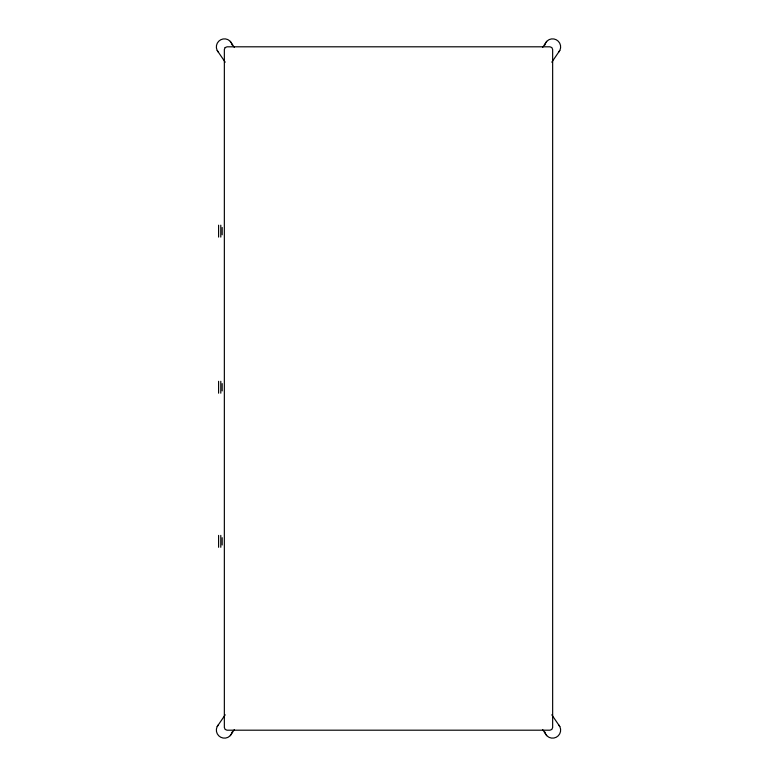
<?xml version="1.0" encoding="UTF-8"?>
<svg xmlns="http://www.w3.org/2000/svg" width="777" height="777" viewBox="0 0 777 777"><rect width="100%" height="100%" fill="white"/><g stroke="black" fill="none" stroke-linecap="round" stroke-linejoin="round"><path stroke-width="1.17" d="M542.618 47.407L546.697 41.404M551.796 62.199L559.78 50.505M217.22 726.495L225.204 714.801M230.303 735.596L234.382 729.593M230.303 41.404L234.382 47.407M217.22 50.505L225.204 62.199M551.796 714.801L559.78 726.495M542.618 729.593L546.697 735.596M222.173 227.486L222.173 234.79M222.173 383.595L222.173 390.899M222.173 537.694L222.173 544.998M220.794 225.194L220.794 237.082M220.794 381.303L220.794 393.191M220.794 535.402L220.794 547.29M218.599 225.194L218.599 237.082M218.599 381.303L218.599 393.191M218.599 535.402L218.599 547.29M218.395 52.205A8.042 7.925 -34.2 0 1 220.726 39.763A8.042 7.925 -34.2 0 1 232.187 45.056M558.605 724.795A8.042 7.925 -34.2 0 1 556.274 737.237A8.042 7.925 -34.2 0 1 544.813 731.944M232.187 731.944A8.042 7.925 34.2 0 1 220.726 737.237A8.042 7.925 34.2 0 1 218.395 724.795M544.813 45.056A8.042 7.925 34.2 0 1 556.274 39.763A8.042 7.925 34.2 0 1 558.605 52.205M225.136 47.591L224.349 49.485L224.349 727.515L225.136 729.409L227.03 730.195L549.97 730.195L551.864 729.409L552.651 727.515L552.651 49.485L551.864 47.591L549.97 46.805L227.03 46.805L225.136 47.591"/></g></svg>
